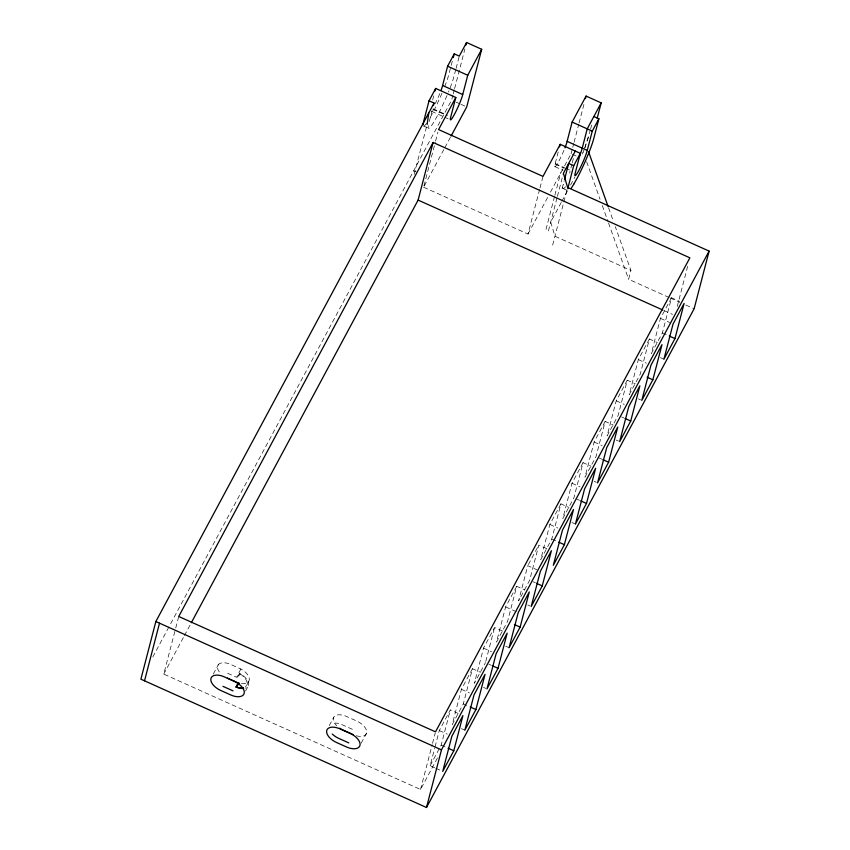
<?xml version="1.0" encoding="UTF-8"?>
<svg xmlns="http://www.w3.org/2000/svg" width="850" height="850" viewBox="0 0 850 850"><rect width="100%" height="100%" fill="white"/><g stroke="black" fill="none" stroke-linecap="round" stroke-linejoin="round"><path stroke-width="0.64" stroke-dasharray="4.25 3.19" d="M437.453 757.956L420.538 789.48L163.752 674.103L175.408 629.276M175.738 628.001L178.734 616.473M432.671 100.002L433.999 94.86M414.163 174.388L427.146 124.429M429.293 121.444L432.161 110.415M452.328 61.211L448.078 77.169A31.684 3.464 -65.8 0 1 444.805 86.296M423.938 185.927L435.253 142.386M435.593 141.1L437.92 132.132M455.77 69.604L453.114 79.433A31.684 3.464 -65.8 0 1 448.46 92.012M456.089 68.382L459.276 56.121M452.933 95.009L451.605 100.13L169.745 625.419M453.273 93.723L454.272 89.887M454.601 88.602L464.918 48.907M423.608 187.212L528.009 234.026L539.665 189.199M539.994 187.924L542.991 176.396M558.206 152.001L554.944 164.571A14.992 1.636 -65.8 0 0 557.207 163.997A14.992 1.636 -65.8 0 0 564.304 149.472M554.54 196.52L545.891 229.819L548.409 230.945L557.048 197.699M554.88 195.234L560.872 172.189M557.388 196.414L563.391 173.315M571.094 153.722L572.422 148.601M572.751 147.316L573.75 143.469M574.09 142.194L578.744 124.259M579.084 122.984L584.077 103.774M562.148 188.572L564.219 180.604M571.976 163.933L570.042 171.36A14.992 1.636 -65.8 0 0 569.851 173.219M572.305 162.648L573.973 156.219M552.649 245.108L567.619 187.468M584.853 147.836L590.357 129.986M590.676 128.754L591.632 125.078M420.538 789.48L432.193 744.653M432.522 743.367L435.189 733.125M434.711 767.784L430.142 765.722L434.711 748.138M435.03 746.884L439.28 730.554L450.341 709.941L459.489 714.053M430.142 765.722L441.192 745.11L450.341 709.941M472.451 668.727L461.401 689.329L452.253 724.508L463.314 703.896L472.451 668.727L480.462 672.318M502.584 631.104L494.572 627.502L483.512 648.114L474.374 683.283L485.435 662.681M485.764 661.417L494.572 627.502M516.694 586.287L505.633 606.9L496.496 642.069L507.556 621.456L516.694 586.287L524.705 589.889M546.826 548.664L538.815 545.073L529.667 580.242L518.617 600.854L527.754 565.675L536.903 569.787M560.926 503.848L549.865 524.461L540.727 559.629L551.788 539.028L560.926 503.848L568.937 507.45M583.047 462.634L571.986 483.246L562.849 518.415L573.909 497.803L583.047 462.634L591.058 466.236M669.12 297.5L628.617 279.278L630.923 270.406L615.294 226.653M605.168 421.419L594.107 442.021L584.97 477.201L596.031 456.588L605.168 421.419L613.179 425.011M627.289 380.194L616.229 400.807L607.081 435.976L618.141 415.374L627.289 380.194L635.29 383.796M649.4 338.98L638.339 359.592L629.202 394.761L640.263 374.149L649.4 338.98L657.411 342.582M671.521 297.766L660.461 318.368L651.323 353.536L662.384 332.934L671.521 297.766L679.532 301.357M677.237 306.489L687.884 265.508M588.444 137.339L584.439 148.931M583.961 150.099L582.048 154.774L583.058 152.373M240.858 668.961L236.555 677.269L226.482 672.743M246.755 685.153L248.965 681.031M152.809 656.976L169.118 626.588M424.235 186.044L444.231 148.803M444.848 147.645L450.479 137.169M163.752 674.103L183.802 636.746M184.429 635.577L190.697 623.9M213.339 673.965L218.418 664.519M239.488 673.476L237.278 677.599L237.713 677.949L239.923 673.827L239.488 673.476A12.771 6.885 28.2 0 1 248.232 681.742A12.771 6.885 28.2 0 1 245.331 688.139M245.512 691.093L248.264 685.939M528.009 234.026L547.984 196.786M550.481 192.121L570.467 154.881M561.244 202.449L550.715 222.084L554.954 236.236L630.923 270.406M561.861 201.301L568.066 189.752M570.541 185.13L574.876 177.044M361.176 743.176L366.605 733.061M528.371 564.538L538.815 545.073M329.248 725.581L333.678 717.336M456.259 102.223L459.744 103.785M460.902 104.306L466.724 106.919M433.033 108.779L447.249 115.164M432.905 109.278L447.121 115.664M431.524 111.308L448.109 118.756M423.491 126.002L428.527 128.265M563.157 188.583L568.183 190.846A31.694 3.464 -65.8 0 0 569.362 190.326M413.706 170.786L416.224 171.923M664.009 310.558L672.488 314.373M660.461 318.368L669.619 322.479M662.384 332.934L668.1 335.506M660.471 357.659L663.914 359.199M638.339 359.592L646.351 363.184M638.361 398.873L640.645 399.904M616.229 400.807L624.24 404.409M621.573 416.914L623.868 417.934M616.239 440.087L618.524 441.118M594.107 442.021L602.119 445.623M598.315 457.619L601.747 459.159M594.118 481.312L596.413 482.332M571.986 483.246L579.997 486.837M576.194 498.833L579.626 500.374M572.008 522.527L575.439 524.067M549.865 524.461L557.876 528.062M551.788 539.028L557.515 541.588M533.099 581.782L535.394 582.813M527.765 604.966L530.06 605.986M505.633 606.9L517.076 612.043M505.644 646.181L509.086 647.721M483.512 648.114L491.523 651.716M488.867 664.222L491.151 665.253M483.533 687.395L485.817 688.426M461.401 689.329L469.413 692.931M463.314 703.896L466.746 705.436M461.412 728.62L464.844 730.161M439.28 730.554L447.291 734.145M441.192 745.11L446.919 747.681M352.357 729.3L342.284 724.784A12.771 6.885 28.2 0 0 335.134 723.031M435.859 768.294L440.438 770.344M572.252 154.243L576.906 156.336M555.199 163.572L564.496 167.748M565.654 168.268L570.308 170.361M555.071 164.071L564.368 168.247M554.88 166.632L563.008 170.287M670.31 298.031L679.841 302.313M685.791 305.001L694.131 308.752M608.6 207.899L613.509 221.659M586.649 161.766L600.047 199.261M602.278 205.519L608.079 221.765M608.526 223.019L628.617 279.278M241.442 683.591A12.899 6.949 28.2 0 0 249.358 679.235A12.899 6.949 28.2 0 0 241.496 669.322L230.913 664.509A12.771 6.885 28.2 0 0 218.631 664.296A12.771 6.885 28.2 0 0 221.064 673.891M356.309 735.771A12.771 6.885 28.2 0 0 366.733 732.126A12.771 6.885 28.2 0 0 356.788 721.066L346.715 716.539A12.771 6.885 28.2 0 0 334.475 716.306A12.771 6.885 28.2 0 0 336.706 725.794M446.973 95.572A31.684 3.464 -65.8 0 1 433.468 122.666A31.684 3.464 -65.8 0 1 428.304 125.641M441.936 93.309A31.684 3.464 -65.8 0 1 429.123 119.276M426.583 123.207A31.684 3.464 -65.8 0 1 423.98 125.981M439.779 93.617A14.992 1.636 -65.8 0 1 435.189 103.626M239.923 673.827A12.899 6.949 28.2 0 1 245.438 686.673M565.526 186.734A31.694 3.464 -65.8 0 1 563.263 184.28"/><path stroke-width="1.27" d="M427.146 124.429L428.772 112.922L434.074 103.062L429.038 100.799L435.678 88.432L455.812 97.484L450.543 117.757A14.992 1.636 -65.8 0 0 454.941 113.422A14.992 1.636 -65.8 0 0 462.729 94.541L467.744 75.267L481.695 49.279L466.586 42.5L459.276 56.121L454.24 53.858L447.599 66.226L442.595 85.499A14.992 1.636 -65.8 0 1 441.022 90.44M428.772 112.922L155.847 621.531L140.887 679.182L426.487 807.5L694.131 308.752L709.112 251.111L567.619 187.468L563.391 173.315L575.312 151.077L580.348 153.34L575.078 173.623A14.992 1.636 -65.8 0 0 579.477 169.278A14.992 1.636 -65.8 0 0 587.254 150.407L592.269 131.123L598.899 118.756L593.863 116.503M144.532 680.818L159.513 623.178L155.847 621.531M429.038 100.799L423.619 121.635A31.684 3.464 -65.8 0 0 423.13 124.695M435.009 91.003L435.678 88.432M433.436 105.517L434.074 103.062M453.284 57.534L454.24 53.858M191.324 622.731L418.115 200.09L433.096 142.46L689.881 257.826L435.519 731.85L178.734 616.473L433.096 142.46M465.928 45.061L466.586 42.5M481.695 49.279L466.724 106.919L451.106 136.011M559.544 146.869L560.214 144.298L575.312 151.077M564.963 147.847A14.992 1.636 -65.8 0 0 567.12 141.355L572.124 122.081L586.075 96.082L601.173 102.871L597.178 118.277M585.406 98.653L586.075 96.082M564.538 179.382L568.682 163.444L573.718 165.708L568.299 186.543A31.684 3.464 -65.8 0 0 567.874 188.806M598.899 118.756L593.481 139.591A31.684 3.464 -65.8 0 1 576.789 178.872L573.814 184.121M426.487 807.5L441.469 749.87L709.112 251.111M453.783 750.773L462.921 715.594L451.871 736.206L442.723 771.375L453.783 750.773L448.067 748.202M475.904 709.548L485.042 674.379L473.981 694.992L464.844 730.161L475.904 709.548L470.178 706.977M498.026 668.334L507.163 633.165L496.103 653.767L486.965 688.946L498.026 668.334L492.299 665.763M520.136 627.119L529.284 591.94L518.224 612.553L509.086 647.721L520.136 627.119L514.42 624.548M542.258 585.894L551.395 550.726L540.345 571.338L531.197 606.507L542.258 585.894L536.541 583.323M564.379 544.68L573.516 509.511L562.456 530.113L553.318 565.282L564.379 544.68L558.652 542.109M586.5 503.455L595.638 468.286L584.577 488.899L575.439 524.067L586.5 503.455L580.773 500.894M608.611 462.241L617.759 427.072L606.698 447.684L597.55 482.853L608.611 462.241L602.894 459.669M630.732 421.026L639.869 385.847L628.809 406.459L619.671 441.628L630.732 421.026L625.005 418.455M652.853 379.801L661.991 344.632L650.93 365.245L641.793 400.414L652.853 379.801L647.126 377.23M674.964 338.587L684.112 303.418L673.051 324.02L663.914 359.199L674.964 338.587L669.247 336.016M243.281 687.586A12.899 6.949 28.2 0 1 236.597 687.172L235.96 687.044L238.127 682.847M236.597 687.172L238.808 683.049A12.899 6.949 28.2 0 0 239.477 683.23M455.812 97.484L438.579 129.572L542.991 176.396L560.214 144.298M601.173 102.871L587.233 128.871L582.218 148.144A14.992 1.636 -65.8 0 1 579.413 156.262M573.718 165.708L580.348 153.34M592.269 131.123L572.124 122.081M447.599 66.226L467.744 75.267M442.595 85.499L462.729 94.541M587.254 150.407L567.12 141.355M418.115 200.09L662.798 310.016M227.386 678.098L237.458 682.624M353.26 734.655L343.188 730.139A12.771 6.885 28.2 0 1 341.041 729.045M222.955 686.343L233.028 690.859M348.829 742.9L338.746 738.384A12.771 6.885 28.2 0 1 332.276 734.028M159.513 623.178L441.469 749.87M588.508 151.64L608.154 206.656M573.793 184.184A31.684 3.464 -65.8 0 1 571.264 188.105M340.361 728.631A12.771 6.885 28.2 0 1 339.692 728.206M243.642 688.447A12.771 6.885 28.2 0 1 235.96 687.044M234.345 681.392L224.273 676.866A12.771 6.885 28.2 0 0 210.928 678.47A12.771 6.885 28.2 0 0 220.745 690.466L230.817 694.981A12.771 6.885 28.2 0 0 244.163 693.377A12.771 6.885 28.2 0 0 234.345 681.392M350.147 733.423L340.074 728.907A12.771 6.885 28.2 0 0 326.729 730.511A12.771 6.885 28.2 0 0 336.547 742.507L346.619 747.023A12.771 6.885 28.2 0 0 359.964 745.429A12.771 6.885 28.2 0 0 350.147 733.423"/></g></svg>
